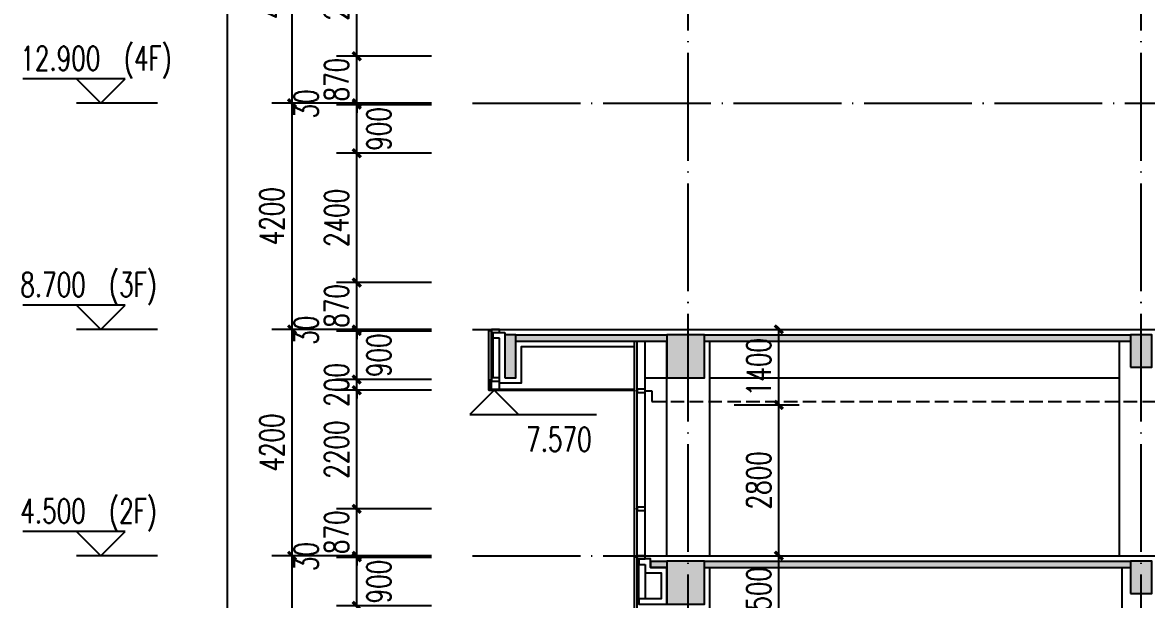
# Model space of a CAD drawing. Extents: x -781494 to 378714, y -27129 to 259749.
# Drawn here: x 26353 to 47203, y 5830 to 16539 of the extents above; entities that cross this region are included whole.
import ezdxf

# ---------------------------------------------------------------- set-up
doc = ezdxf.new("R2010")
doc.units = 0
doc.header["$LTSCALE"] = 1000
doc.header["$MEASUREMENT"] = 0
doc.linetypes.add('104-6 轴网$0$DOTE', pattern=[2.42, 2, -0.2, 0.02, -0.2])
doc.linetypes.add('DASH', pattern=[0.35, 0.25, -0.1])
for name, color, linetype in [('01-标注_尺寸', 124, 'Continuous'), ('01-标注_标高', 200, 'Continuous'), ('02-TEXT_标注', 130, 'Continuous'), ('05-填充_天正', 26, 'Continuous'), ('104-6 轴网$0$A_AXIS-轴线', 36, '104-6 轴网$0$DOTE'), ('A-C_窗', 140, 'Continuous'), ('A-D_龙骨', 152, 'Continuous'), ('A-SUR_保温', 222, 'Continuous'), ('A-SUR_吊顶', 40, 'Continuous'), ('A-SUR_面层', 191, 'Continuous'), ('A-TECH_结构', 21, 'Continuous'), ('A-金属背板', 30, 'Continuous'), ('A_STR-砼墙', 51, 'Continuous'), ('A_STR-砼柱', 51, 'Continuous'), ('D_铝板', 181, 'Continuous'), ('DIM_ELEV', 3, 'Continuous'), ('PUB_DIM', 3, 'Continuous'), ('PUB_HATCH', 8, 'Continuous'), ('PUB_TEXT', 7, 'Continuous')]:
    doc.layers.add(name, color=color, linetype=linetype)
doc.styles.add('_TCH_DIM', font='SIMPLEX', dxfattribs={"bigfont": 'GBCBIG'})
doc.styles.add('_TCH_DIM_T3', font='SIMPLEX', dxfattribs={"width": 0.705882, "bigfont": 'GBCBIG'})
doc.dimstyles.new('_TCH_ARCH&&150', dxfattribs={"dimtxt": 446.25, "dimasz": 150, "dimexe": 375, "dimexo": 450, "dimgap": 150, "dimtad": 1, "dimdec": 0, "dimzin": 0, "dimdsep": 46, "dimtxsty": '_TCH_DIM_T3', "dimblk": 'ARCHTICK', "dimcen": 0.09, "dimclrt": 7, "dimazin": 2, "dimtfac": 1, "dimtdec": 0, "dimtix": 1, "dimtmove": 2, "dimatfit": 3, "dimfxl": 0, "dimtolj": 1, "dimtzin": 0, "dimarcsym": 0})

# ---------------------------------------------------------------- blocks, each defined once
blk = doc.blocks.new('kyuhtr')
at = {"const_width": 20}
blk.add_lwpolyline([(50, 0), (0, 0)], dxfattribs=at)
blk.add_lwpolyline([(50, -30), (200, -30), (200, 30), (50, 30)], close=True)
blk = doc.blocks.new('_ArchTick')
at = {"color": 0, "linetype": 'ByBlock', "const_width": 0.4}
blk.add_lwpolyline([(-0.5, -0.5), (0.5, 0.5)], dxfattribs=at)
blk = doc.blocks.new('*D304')
at = {"layer": 'Defpoints', "color": 0, "transparency": 16777216}
for p in [(12391, 29919), (14228, 29919), (14228, 25719)]:
    blk.add_point(p, dxfattribs=at)
at = {"layer": 'PUB_DIM', "color": 0, "lineweight": -2, "transparency": 16777216}
for p, q in [((13778, 29919), (12016, 29919)), ((12391, 25719), (12391, 29919)), ((13778, 25719), (12016, 25719))]:
    blk.add_line(p, q, dxfattribs=at)
at = {"layer": 'PUB_DIM', "color": 0, "lineweight": -2, "transparency": 16777216, "xscale": 150, "yscale": 150, "zscale": 150}
for p, rotation in [((12391, 29919), 90), ((12391, 25719), 270)]:
    blk.add_blockref('_ArchTick', p, dxfattribs=dict(at, rotation=rotation))
at = {"layer": 'PUB_DIM', "color": 7, "transparency": 16777216, "insert": (12017, 27819), "char_height": 446.2, "attachment_point": 5, "rotation": 90, "style": '_TCH_DIM_T3'}
blk.add_mtext('\\A1;4200', dxfattribs=at)
blk = doc.blocks.new('*D305')
at = {"layer": 'Defpoints', "color": 0, "transparency": 16777216}
for p in [(12391, 25719), (14228, 25719), (14228, 21519)]:
    blk.add_point(p, dxfattribs=at)
at = {"layer": 'PUB_DIM', "color": 0, "lineweight": -2, "transparency": 16777216}
for p, q in [((13778, 25719), (12016, 25719)), ((12391, 21519), (12391, 25719)), ((13778, 21519), (12016, 21519))]:
    blk.add_line(p, q, dxfattribs=at)
at = {"layer": 'PUB_DIM', "color": 0, "lineweight": -2, "transparency": 16777216, "xscale": 150, "yscale": 150, "zscale": 150}
for p, rotation in [((12391, 25719), 90), ((12391, 21519), 270)]:
    blk.add_blockref('_ArchTick', p, dxfattribs=dict(at, rotation=rotation))
at = {"layer": 'PUB_DIM', "color": 7, "transparency": 16777216, "insert": (12017, 23619), "char_height": 446.2, "attachment_point": 5, "rotation": 90, "style": '_TCH_DIM_T3'}
blk.add_mtext('\\A1;4200', dxfattribs=at)
blk = doc.blocks.new('*D306')
at = {"layer": 'Defpoints', "color": 0, "transparency": 16777216}
for p in [(12391, 21519), (14228, 21519), (14228, 17319)]:
    blk.add_point(p, dxfattribs=at)
at = {"layer": 'PUB_DIM', "color": 0, "lineweight": -2, "transparency": 16777216}
for p, q in [((13778, 21519), (12016, 21519)), ((12391, 17319), (12391, 21519)), ((13778, 17319), (12016, 17319))]:
    blk.add_line(p, q, dxfattribs=at)
at = {"layer": 'PUB_DIM', "color": 0, "lineweight": -2, "transparency": 16777216, "xscale": 150, "yscale": 150, "zscale": 150}
for p, rotation in [((12391, 21519), 90), ((12391, 17319), 270)]:
    blk.add_blockref('_ArchTick', p, dxfattribs=dict(at, rotation=rotation))
at = {"layer": 'PUB_DIM', "color": 7, "transparency": 16777216, "insert": (12017, 19419), "char_height": 446.2, "attachment_point": 5, "rotation": 90, "style": '_TCH_DIM_T3'}
blk.add_mtext('\\A1;4200', dxfattribs=at)
blk = doc.blocks.new('*D307')
at = {"layer": 'Defpoints', "color": 0, "transparency": 16777216}
for p in [(12391, 17319), (14228, 17319), (14228, 12819)]:
    blk.add_point(p, dxfattribs=at)
at = {"layer": 'PUB_DIM', "color": 0, "lineweight": -2, "transparency": 16777216}
for p, q in [((13778, 17319), (12016, 17319)), ((12391, 12819), (12391, 17319)), ((13778, 12819), (12016, 12819))]:
    blk.add_line(p, q, dxfattribs=at)
at = {"layer": 'PUB_DIM', "color": 0, "lineweight": -2, "transparency": 16777216, "xscale": 150, "yscale": 150, "zscale": 150}
for p, rotation in [((12391, 17319), 90), ((12391, 12819), 270)]:
    blk.add_blockref('_ArchTick', p, dxfattribs=dict(at, rotation=rotation))
at = {"layer": 'PUB_DIM', "color": 7, "transparency": 16777216, "insert": (12017, 15069), "char_height": 446.2, "attachment_point": 5, "rotation": 90, "style": '_TCH_DIM_T3'}
blk.add_mtext('\\A1;4500', dxfattribs=at)
blk = doc.blocks.new('*D311')
at = {"layer": 'Defpoints', "color": 0, "transparency": 16777216}
for p in [(11191, 57619), (15690, 57619), (15690, 2869)]:
    blk.add_point(p, dxfattribs=at)
at = {"layer": 'PUB_DIM', "color": 0, "lineweight": -2, "transparency": 16777216}
for p, q in [((15240, 57619), (10816, 57619)), ((11191, 2869), (11191, 57619)), ((15240, 2869), (10816, 2869))]:
    blk.add_line(p, q, dxfattribs=at)
at = {"layer": 'PUB_DIM', "color": 0, "lineweight": -2, "transparency": 16777216, "xscale": 150, "yscale": 150, "zscale": 150}
for p, rotation in [((11191, 57619), 90), ((11191, 2869), 270)]:
    blk.add_blockref('_ArchTick', p, dxfattribs=dict(at, rotation=rotation))
at = {"layer": 'PUB_DIM', "color": 7, "transparency": 16777216, "insert": (10817, 30244), "char_height": 446.2, "attachment_point": 5, "rotation": 90, "style": '_TCH_DIM_T3'}
blk.add_mtext('\\A1;54750', dxfattribs=at)
blk = doc.blocks.new('*D343')
at = {"layer": 'Defpoints', "color": 0, "transparency": 16777216}
for p in [(13591, 28989), (15428, 28989), (15428, 26589)]:
    blk.add_point(p, dxfattribs=at)
at = {"layer": 'PUB_DIM', "color": 0, "lineweight": -2, "transparency": 16777216}
for p, q in [((14978, 28989), (13216, 28989)), ((13591, 26589), (13591, 28989)), ((14978, 26589), (13216, 26589))]:
    blk.add_line(p, q, dxfattribs=at)
at = {"layer": 'PUB_DIM', "color": 0, "lineweight": -2, "transparency": 16777216, "xscale": 150, "yscale": 150, "zscale": 150}
for p, rotation in [((13591, 28989), 90), ((13591, 26589), 270)]:
    blk.add_blockref('_ArchTick', p, dxfattribs=dict(at, rotation=rotation))
at = {"layer": 'PUB_DIM', "color": 7, "transparency": 16777216, "insert": (13217, 27789), "char_height": 446.2, "attachment_point": 5, "rotation": 90, "style": '_TCH_DIM_T3'}
blk.add_mtext('\\A1;2400', dxfattribs=at)
blk = doc.blocks.new('*D344')
at = {"layer": 'Defpoints', "color": 0, "transparency": 16777216}
for p in [(13591, 26589), (15428, 26589), (15428, 25719)]:
    blk.add_point(p, dxfattribs=at)
at = {"layer": 'PUB_DIM', "color": 0, "lineweight": -2, "transparency": 16777216}
for p, q in [((13591, 26589), (13591, 26739)), ((14978, 26589), (13216, 26589)), ((13591, 25719), (13591, 26589)), ((14978, 25719), (13216, 25719)), ((13591, 25719), (13591, 25569))]:
    blk.add_line(p, q, dxfattribs=at)
at = {"layer": 'PUB_DIM', "color": 0, "lineweight": -2, "transparency": 16777216, "xscale": 150, "yscale": 150, "zscale": 150}
for p, rotation in [((13591, 26589), 270), ((13591, 25719), 90)]:
    blk.add_blockref('_ArchTick', p, dxfattribs=dict(at, rotation=rotation))
at = {"layer": 'PUB_DIM', "color": 7, "transparency": 16777216, "insert": (13217, 26154), "char_height": 446.2, "attachment_point": 5, "rotation": 90, "style": '_TCH_DIM_T3'}
blk.add_mtext('\\A1;870', dxfattribs=at)
blk = doc.blocks.new('*D345')
at = {"layer": 'Defpoints', "color": 0, "transparency": 16777216}
for p in [(13591, 25719), (15428, 25719), (15428, 25689)]:
    blk.add_point(p, dxfattribs=at)
at = {"layer": 'PUB_DIM', "color": 0, "lineweight": -2, "transparency": 16777216}
for p, q in [((13591, 25719), (13591, 25869)), ((14978, 25719), (13216, 25719)), ((14978, 25689), (13216, 25689)), ((13591, 25689), (13591, 25719)), ((13591, 25689), (13591, 25539))]:
    blk.add_line(p, q, dxfattribs=at)
at = {"layer": 'PUB_DIM', "color": 0, "lineweight": -2, "transparency": 16777216, "xscale": 150, "yscale": 150, "zscale": 150}
for p, rotation in [((13591, 25719), 270), ((13591, 25689), 90)]:
    blk.add_blockref('_ArchTick', p, dxfattribs=dict(at, rotation=rotation))
at = {"layer": 'PUB_DIM', "color": 7, "transparency": 16777216, "insert": (12653, 25704), "char_height": 446.2, "attachment_point": 5, "rotation": 90, "style": '_TCH_DIM_T3'}
blk.add_mtext('\\A1;30', dxfattribs=at)
blk = doc.blocks.new('*D346')
at = {"layer": 'Defpoints', "color": 0, "transparency": 16777216}
for p in [(13591, 25689), (15428, 25689), (15428, 24789)]:
    blk.add_point(p, dxfattribs=at)
at = {"layer": 'PUB_DIM', "color": 0, "lineweight": -2, "transparency": 16777216}
for p, q in [((14978, 25689), (13216, 25689)), ((13591, 24789), (13591, 25689)), ((14978, 24789), (13216, 24789))]:
    blk.add_line(p, q, dxfattribs=at)
at = {"layer": 'PUB_DIM', "color": 0, "lineweight": -2, "transparency": 16777216, "xscale": 150, "yscale": 150, "zscale": 150}
for p, rotation in [((13591, 25689), 90), ((13591, 24789), 270)]:
    blk.add_blockref('_ArchTick', p, dxfattribs=dict(at, rotation=rotation))
at = {"layer": 'PUB_DIM', "color": 7, "transparency": 16777216, "insert": (14003, 25239), "char_height": 446.2, "attachment_point": 5, "rotation": 90, "style": '_TCH_DIM_T3'}
blk.add_mtext('\\A1;900', dxfattribs=at)
blk = doc.blocks.new('*D347')
at = {"layer": 'Defpoints', "color": 0, "transparency": 16777216}
for p in [(13591, 24789), (15428, 24789), (15428, 22389)]:
    blk.add_point(p, dxfattribs=at)
at = {"layer": 'PUB_DIM', "color": 0, "lineweight": -2, "transparency": 16777216}
for p, q in [((14978, 24789), (13216, 24789)), ((13591, 22389), (13591, 24789)), ((14978, 22389), (13216, 22389))]:
    blk.add_line(p, q, dxfattribs=at)
at = {"layer": 'PUB_DIM', "color": 0, "lineweight": -2, "transparency": 16777216, "xscale": 150, "yscale": 150, "zscale": 150}
for p, rotation in [((13591, 24789), 90), ((13591, 22389), 270)]:
    blk.add_blockref('_ArchTick', p, dxfattribs=dict(at, rotation=rotation))
at = {"layer": 'PUB_DIM', "color": 7, "transparency": 16777216, "insert": (13217, 23589), "char_height": 446.2, "attachment_point": 5, "rotation": 90, "style": '_TCH_DIM_T3'}
blk.add_mtext('\\A1;2400', dxfattribs=at)
blk = doc.blocks.new('*D348')
at = {"layer": 'Defpoints', "color": 0, "transparency": 16777216}
for p in [(13591, 22389), (15428, 22389), (15428, 21519)]:
    blk.add_point(p, dxfattribs=at)
at = {"layer": 'PUB_DIM', "color": 0, "lineweight": -2, "transparency": 16777216}
for p, q in [((13591, 22389), (13591, 22539)), ((14978, 22389), (13216, 22389)), ((13591, 21519), (13591, 22389)), ((14978, 21519), (13216, 21519)), ((13591, 21519), (13591, 21369))]:
    blk.add_line(p, q, dxfattribs=at)
at = {"layer": 'PUB_DIM', "color": 0, "lineweight": -2, "transparency": 16777216, "xscale": 150, "yscale": 150, "zscale": 150}
for p, rotation in [((13591, 22389), 270), ((13591, 21519), 90)]:
    blk.add_blockref('_ArchTick', p, dxfattribs=dict(at, rotation=rotation))
at = {"layer": 'PUB_DIM', "color": 7, "transparency": 16777216, "insert": (13217, 21954), "char_height": 446.2, "attachment_point": 5, "rotation": 90, "style": '_TCH_DIM_T3'}
blk.add_mtext('\\A1;870', dxfattribs=at)
blk = doc.blocks.new('*D349')
at = {"layer": 'Defpoints', "color": 0, "transparency": 16777216}
for p in [(13591, 21519), (15428, 21519), (15428, 21489)]:
    blk.add_point(p, dxfattribs=at)
at = {"layer": 'PUB_DIM', "color": 0, "lineweight": -2, "transparency": 16777216}
for p, q in [((14978, 21519), (13216, 21519)), ((14978, 21489), (13216, 21489)), ((13591, 21519), (13591, 21669)), ((13591, 21489), (13591, 21519)), ((13591, 21489), (13591, 21339))]:
    blk.add_line(p, q, dxfattribs=at)
at = {"layer": 'PUB_DIM', "color": 0, "lineweight": -2, "transparency": 16777216, "xscale": 150, "yscale": 150, "zscale": 150}
for p, rotation in [((13591, 21519), 270), ((13591, 21489), 90)]:
    blk.add_blockref('_ArchTick', p, dxfattribs=dict(at, rotation=rotation))
at = {"layer": 'PUB_DIM', "color": 7, "transparency": 16777216, "insert": (12653, 21504), "char_height": 446.2, "attachment_point": 5, "rotation": 90, "style": '_TCH_DIM_T3'}
blk.add_mtext('\\A1;30', dxfattribs=at)
blk = doc.blocks.new('*D350')
at = {"layer": 'Defpoints', "color": 0, "transparency": 16777216}
for p in [(13591, 21489), (15428, 21489), (15428, 20589)]:
    blk.add_point(p, dxfattribs=at)
at = {"layer": 'PUB_DIM', "color": 0, "lineweight": -2, "transparency": 16777216}
for p, q in [((14978, 21489), (13216, 21489)), ((13591, 20589), (13591, 21489)), ((14978, 20589), (13216, 20589))]:
    blk.add_line(p, q, dxfattribs=at)
at = {"layer": 'PUB_DIM', "color": 0, "lineweight": -2, "transparency": 16777216, "xscale": 150, "yscale": 150, "zscale": 150}
for p, rotation in [((13591, 21489), 90), ((13591, 20589), 270)]:
    blk.add_blockref('_ArchTick', p, dxfattribs=dict(at, rotation=rotation))
at = {"layer": 'PUB_DIM', "color": 7, "transparency": 16777216, "insert": (14003, 21039), "char_height": 446.2, "attachment_point": 5, "rotation": 90, "style": '_TCH_DIM_T3'}
blk.add_mtext('\\A1;900', dxfattribs=at)
blk = doc.blocks.new('*D351')
at = {"layer": 'Defpoints', "color": 0, "transparency": 16777216}
for p in [(13591, 20589), (15428, 20589), (15428, 20389)]:
    blk.add_point(p, dxfattribs=at)
at = {"layer": 'PUB_DIM', "color": 0, "lineweight": -2, "transparency": 16777216}
for p, q in [((13591, 20589), (13591, 20739)), ((14978, 20589), (13216, 20589)), ((13591, 20389), (13591, 20589)), ((14978, 20389), (13216, 20389)), ((13591, 20389), (13591, 20239))]:
    blk.add_line(p, q, dxfattribs=at)
at = {"layer": 'PUB_DIM', "color": 0, "lineweight": -2, "transparency": 16777216, "xscale": 150, "yscale": 150, "zscale": 150}
for p, rotation in [((13591, 20589), 270), ((13591, 20389), 90)]:
    blk.add_blockref('_ArchTick', p, dxfattribs=dict(at, rotation=rotation))
at = {"layer": 'PUB_DIM', "color": 7, "transparency": 16777216, "insert": (13217, 20489), "char_height": 446.2, "attachment_point": 5, "rotation": 90, "style": '_TCH_DIM_T3'}
blk.add_mtext('\\A1;200', dxfattribs=at)
blk = doc.blocks.new('*D352')
at = {"layer": 'Defpoints', "color": 0, "transparency": 16777216}
for p in [(13591, 20389), (15428, 20389), (15428, 18189)]:
    blk.add_point(p, dxfattribs=at)
at = {"layer": 'PUB_DIM', "color": 0, "lineweight": -2, "transparency": 16777216}
for p, q in [((14978, 20389), (13216, 20389)), ((13591, 18189), (13591, 20389)), ((14978, 18189), (13216, 18189))]:
    blk.add_line(p, q, dxfattribs=at)
at = {"layer": 'PUB_DIM', "color": 0, "lineweight": -2, "transparency": 16777216, "xscale": 150, "yscale": 150, "zscale": 150}
for p, rotation in [((13591, 20389), 90), ((13591, 18189), 270)]:
    blk.add_blockref('_ArchTick', p, dxfattribs=dict(at, rotation=rotation))
at = {"layer": 'PUB_DIM', "color": 7, "transparency": 16777216, "insert": (13217, 19289), "char_height": 446.2, "attachment_point": 5, "rotation": 90, "style": '_TCH_DIM_T3'}
blk.add_mtext('\\A1;2200', dxfattribs=at)
blk = doc.blocks.new('*D353')
at = {"layer": 'Defpoints', "color": 0, "transparency": 16777216}
for p in [(13591, 18189), (15428, 18189), (15428, 17319)]:
    blk.add_point(p, dxfattribs=at)
at = {"layer": 'PUB_DIM', "color": 0, "lineweight": -2, "transparency": 16777216}
for p, q in [((14978, 18189), (13216, 18189)), ((13591, 18189), (13591, 18339)), ((13591, 17319), (13591, 18189)), ((14978, 17319), (13216, 17319)), ((13591, 17319), (13591, 17169))]:
    blk.add_line(p, q, dxfattribs=at)
at = {"layer": 'PUB_DIM', "color": 0, "lineweight": -2, "transparency": 16777216, "xscale": 150, "yscale": 150, "zscale": 150}
for p, rotation in [((13591, 18189), 270), ((13591, 17319), 90)]:
    blk.add_blockref('_ArchTick', p, dxfattribs=dict(at, rotation=rotation))
at = {"layer": 'PUB_DIM', "color": 7, "transparency": 16777216, "insert": (13217, 17754), "char_height": 446.2, "attachment_point": 5, "rotation": 90, "style": '_TCH_DIM_T3'}
blk.add_mtext('\\A1;870', dxfattribs=at)
blk = doc.blocks.new('*D354')
at = {"layer": 'Defpoints', "color": 0, "transparency": 16777216}
for p in [(13591, 17319), (15428, 17319), (15428, 17289)]:
    blk.add_point(p, dxfattribs=at)
at = {"layer": 'PUB_DIM', "color": 0, "lineweight": -2, "transparency": 16777216}
for p, q in [((14978, 17319), (13216, 17319)), ((13591, 17319), (13591, 17469)), ((13591, 17289), (13591, 17319)), ((14978, 17289), (13216, 17289)), ((13591, 17289), (13591, 17139))]:
    blk.add_line(p, q, dxfattribs=at)
at = {"layer": 'PUB_DIM', "color": 0, "lineweight": -2, "transparency": 16777216, "xscale": 150, "yscale": 150, "zscale": 150}
for p, rotation in [((13591, 17319), 270), ((13591, 17289), 90)]:
    blk.add_blockref('_ArchTick', p, dxfattribs=dict(at, rotation=rotation))
at = {"layer": 'PUB_DIM', "color": 7, "transparency": 16777216, "insert": (12653, 17304), "char_height": 446.2, "attachment_point": 5, "rotation": 90, "style": '_TCH_DIM_T3'}
blk.add_mtext('\\A1;30', dxfattribs=at)
blk = doc.blocks.new('*D355')
at = {"layer": 'Defpoints', "color": 0, "transparency": 16777216}
for p in [(13591, 17289), (15428, 17289), (15428, 16389)]:
    blk.add_point(p, dxfattribs=at)
at = {"layer": 'PUB_DIM', "color": 0, "lineweight": -2, "transparency": 16777216}
for p, q in [((14978, 17289), (13216, 17289)), ((13591, 16389), (13591, 17289)), ((14978, 16389), (13216, 16389))]:
    blk.add_line(p, q, dxfattribs=at)
at = {"layer": 'PUB_DIM', "color": 0, "lineweight": -2, "transparency": 16777216, "xscale": 150, "yscale": 150, "zscale": 150}
for p, rotation in [((13591, 17289), 90), ((13591, 16389), 270)]:
    blk.add_blockref('_ArchTick', p, dxfattribs=dict(at, rotation=rotation))
at = {"layer": 'PUB_DIM', "color": 7, "transparency": 16777216, "insert": (14003, 16839), "char_height": 446.2, "attachment_point": 5, "rotation": 90, "style": '_TCH_DIM_T3'}
blk.add_mtext('\\A1;900', dxfattribs=at)
blk = doc.blocks.new('*D451')
at = {"layer": '01-标注_尺寸', "color": 0, "lineweight": -2, "transparency": 16777216}
for p, q in [((-602, 700), (602, 700)), ((227, -2100), (227, 700)), ((-602, -2100), (602, -2100))]:
    blk.add_line(p, q, dxfattribs=at)
at = {"layer": 'Defpoints', "color": 0, "transparency": 16777216}
for p in [(-1052, 700), (227, 700), (-1052, -2100)]:
    blk.add_point(p, dxfattribs=at)
at = {"layer": '01-标注_尺寸', "color": 0, "lineweight": -2, "transparency": 16777216, "xscale": 150, "yscale": 150, "zscale": 150}
for p, rotation in [((227, 700), 90), ((227, -2100), 270)]:
    blk.add_blockref('_ArchTick', p, dxfattribs=dict(at, rotation=rotation))
at = {"layer": '01-标注_尺寸', "color": 7, "transparency": 16777216, "insert": (-146, -700), "char_height": 446.2, "attachment_point": 5, "rotation": 90, "style": '_TCH_DIM_T3'}
blk.add_mtext('\\A1;2800', dxfattribs=at)
blk = doc.blocks.new('*D452')
at = {"layer": '01-标注_尺寸', "color": 0, "lineweight": -2, "transparency": 16777216}
for p, q in [((-602, 2100), (602, 2100)), ((227, 700), (227, 2100)), ((-602, 700), (602, 700))]:
    blk.add_line(p, q, dxfattribs=at)
at = {"layer": 'Defpoints', "color": 0, "transparency": 16777216}
for p in [(-1052, 2100), (227, 2100), (-1052, 700)]:
    blk.add_point(p, dxfattribs=at)
at = {"layer": '01-标注_尺寸', "color": 0, "lineweight": -2, "transparency": 16777216, "xscale": 150, "yscale": 150, "zscale": 150}
for p, rotation in [((227, 2100), 90), ((227, 700), 270)]:
    blk.add_blockref('_ArchTick', p, dxfattribs=dict(at, rotation=rotation))
at = {"layer": '01-标注_尺寸', "color": 7, "transparency": 16777216, "insert": (-146, 1400), "char_height": 446.2, "attachment_point": 5, "rotation": 90, "style": '_TCH_DIM_T3'}
blk.add_mtext('\\A1;1400', dxfattribs=at)
blk = doc.blocks.new('_FZH')
blk.add_lwpolyline([(-0.5, -0.5), (0.5, -0.5), (0.5, 0.5), (-0.5, 0.5)], close=True)
at = {"layer": 'PUB_HATCH'}
blk.add_solid([(-0.5, -0.5), (0.5, -0.5), (-0.5, 0.5), (0.5, 0.5)], dxfattribs=at)
blk = doc.blocks.new('*D279')
at = {"layer": '01-标注_尺寸', "color": 0, "lineweight": -2, "transparency": 16777216}
for p, q in [((39553, 6643), (40758, 6643)), ((40383, 5143), (40383, 6643)), ((39553, 5143), (40758, 5143))]:
    blk.add_line(p, q, dxfattribs=at)
at = {"layer": 'Defpoints', "color": 0, "transparency": 16777216}
for p in [(39103, 6643), (40383, 6643), (39103, 5143)]:
    blk.add_point(p, dxfattribs=at)
at = {"layer": '01-标注_尺寸', "color": 0, "lineweight": -2, "transparency": 16777216, "xscale": 150, "yscale": 150, "zscale": 150}
for p, rotation in [((40383, 6643), 90), ((40383, 5143), 270)]:
    blk.add_blockref('_ArchTick', p, dxfattribs=dict(at, rotation=rotation))
at = {"layer": '01-标注_尺寸', "color": 7, "transparency": 16777216, "insert": (40010, 5893), "char_height": 446.2, "attachment_point": 5, "rotation": 90, "style": '_TCH_DIM_T3'}
blk.add_mtext('\\A1;1500', dxfattribs=at)
blk = doc.blocks.new('biaozhupou')
at = {"layer": 'DIM_ELEV'}
for p, q in [((9294.5, 26168.6), (7395.5, 26168.6)), ((8844.5, 25718.6), (8394.5, 26168.6)), ((8844.5, 25718.6), (9294.5, 26168.6)), ((9894.5, 25718.6), (8394.5, 25718.6)), ((9294.5, 21968.6), (7395.5, 21968.6)), ((8844.5, 21518.6), (8394.5, 21968.6)), ((8844.5, 21518.6), (9294.5, 21968.6)), ((9894.5, 21518.6), (8394.5, 21518.6)), ((9294.5, 17768.6), (7395.5, 17768.6)), ((8844.5, 17318.6), (8394.5, 17768.6)), ((8844.5, 17318.6), (9294.5, 17768.6)), ((9894.5, 17318.6), (8394.5, 17318.6))]:
    blk.add_line(p, q, dxfattribs=at)
at = {"layer": 'PUB_TEXT', "style": '_TCH_DIM', "width": 0.705882}
for s, p in [('12.900', (7350.5, 26326.1)), ('(4F)', (9270.5, 26326.1)), ('8.700', (7350.5, 22126.1)), ('(3F)', (8994.5, 22126.1)), ('4.500', (7350.5, 17926.1)), ('(2F)', (8994.5, 17926.1))]:
    blk.add_text(s, height=446.25, dxfattribs=at).set_placement(p)
at = {"layer": 'PUB_DIM'}
for p1, p2, distance, picture, middle in [((15689.9, 2868.6), (15689.9, 57618.6), 4499.3, '*D311', (10817.4, 30243.6)), ((14227.7, 25718.6), (14227.7, 29918.6), 1837.2, '*D304', (12017.4, 27818.6)), ((15427.7, 26588.6), (15427.7, 28988.6), 1837.2, '*D343', (13217.4, 27788.6)), ((15427.7, 25718.6), (15427.7, 26588.6), 1837.2, '*D344', (13217.4, 26153.6)), ((14227.7, 21518.6), (14227.7, 25718.6), 1837.2, '*D305', (12017.4, 23618.6)), ((15427.7, 22388.6), (15427.7, 24788.6), 1837.2, '*D347', (13217.4, 23588.6)), ((15427.7, 21518.6), (15427.7, 22388.6), 1837.2, '*D348', (13217.4, 21953.6)), ((14227.7, 17318.6), (14227.7, 21518.6), 1837.2, '*D306', (12017.4, 19418.6)), ((15427.7, 20388.6), (15427.7, 20588.6), 1837.2, '*D351', (13217.4, 20488.6)), ((15427.7, 18188.6), (15427.7, 20388.6), 1837.2, '*D352', (13217.4, 19288.6)), ((15427.7, 17318.6), (15427.7, 18188.6), 1837.2, '*D353', (13217.4, 17753.6)), ((14227.7, 12818.6), (14227.7, 17318.6), 1837.2, '*D307', (12017.4, 15068.6))]:
    dim = blk.add_aligned_dim(p1=p1, p2=p2, distance=distance, dimstyle='_TCH_ARCH&&150', dxfattribs=at)
    dim.commit()
    dim.dimension.update_dxf_attribs({"geometry": picture, "text_midpoint": middle})
for base, p1, p2, picture, middle in [((13590.5, 25718.6), (15427.7, 25688.6), (15427.7, 25718.6), '*D345', (12653, 25703.6)), ((13590.5, 25688.6), (15427.7, 24788.6), (15427.7, 25688.6), '*D346', (14003, 25238.6)), ((13590.5, 21518.6), (15427.7, 21488.6), (15427.7, 21518.6), '*D349', (12653, 21503.6)), ((13590.5, 21488.6), (15427.7, 20588.6), (15427.7, 21488.6), '*D350', (14003, 21038.6)), ((13590.5, 17318.6), (15427.7, 17288.6), (15427.7, 17318.6), '*D354', (12653, 17303.6)), ((13590.5, 17288.6), (15427.7, 16388.6), (15427.7, 17288.6), '*D355', (14003, 16838.6))]:
    dim = blk.add_linear_dim(base=base, p1=p1, p2=p2, angle=90, dimstyle='_TCH_ARCH&&150', dxfattribs=at)
    dim.commit()
    dim.dimension.update_dxf_attribs({"geometry": picture, "text_midpoint": middle, "dimtype": 161})
blk = doc.blocks.new('*U98')
at = {"layer": '01-标注_尺寸'}
for p1, p2, picture, middle in [((-1052.2, 700), (-1052.2, 2100), '*D452', (-145.9, 1400)), ((-1052.2, -2100), (-1052.2, 700), '*D451', (-145.9, -700))]:
    dim = blk.add_aligned_dim(p1=p1, p2=p2, distance=-1279.4, dimstyle='_TCH_ARCH&&150', dxfattribs=at)
    dim.commit()
    dim.dimension.update_dxf_attribs({"geometry": picture, "text_midpoint": middle})
blk = doc.blocks.new('*U99')
at = {"color": 0, "linetype": 'ByBlock', "lineweight": -2, "transparency": 16777216}
blk.add_blockref('*U98', (0, 0), dxfattribs=at)

msp = doc.modelspace()

# ---------------------------------------------------------------- hatches: boundary and pattern name
at = {"layer": '05-填充_天正'}
for points in [[(38303.4, 10622.7), (38303.4, 10742.7), (35503.4, 10742.7), (35503.4, 10622.7)], [(46903.4, 10622.7), (46903.4, 10742.7), (39003.4, 10742.7), (39003.4, 10622.7)], [(38303.4, 6422.7), (38303.4, 6542.7), (38003.4, 6542.7), (38003.4, 6422.7)], [(46903.4, 6422.7), (46903.4, 6542.7), (39003.4, 6542.7), (39003.4, 6422.7)]]:
    msp.add_hatch(color=256, dxfattribs=at).paths.add_polyline_path(points)

# ---------------------------------------------------------------- linework, layer by layer
at = {"layer": '01-标注_标高'}
for p, q in [((35103.4, 9712.7), (34653.4, 9262.7)), ((35103.4, 9712.7), (35553.4, 9262.7)), ((34653.4, 9262.7), (37000.9, 9262.7))]:
    msp.add_line(p, q, dxfattribs=at)
at = {"layer": '104-6 轴网$0$A_AXIS-轴线'}
for points in [[(38703.4, -7807.3), (38703.4, 47119.8)], [(47103.4, -7807.3), (47103.4, 47119.8)], [(34703.4, 15042.7), (93049.4, 15042.7)], [(34703.4, 10842.7), (93049.4, 10842.7)], [(34703.4, 6642.7), (93049.4, 6642.7)]]:
    msp.add_lwpolyline(points, dxfattribs=at)
at = {"layer": 'A-C_窗'}
msp.add_line((37903.4, 6322.7), (37903.4, 5842.7), dxfattribs=at)
for points in [[(35003.4, 9712.7), (35003.4, 10842.7)], [(35053.4, 9732.7), (35053.4, 10842.7)], [(37703.4, 2142.7), (37703.4, 10622.7)], [(37753.4, 2172.7), (37753.4, 10622.7)], [(37903.4, 6642.7), (37903.4, 10622.7)], [(35203.4, 9732.7), (35203.4, 9842.7)]]:
    msp.add_lwpolyline(points, dxfattribs=at)
at = {"layer": 'A-SUR_保温'}
for p, q in [((35083.4, 10782.7), (35303.4, 10782.7)), ((35083.4, 10682.2), (35083.4, 10782.7)), ((35203.4, 10682.2), (35083.4, 10682.2)), ((35303.4, 10782.7), (35303.4, 10742.7))]:
    msp.add_line(p, q, dxfattribs=at)
for points in [[(37703.4, 10522.7), (35603.4, 10522.7), (35603.4, 9842.7), (35203.4, 9842.7), (35203.4, 10682.2)], [(37903.4, 6482.7), (37903.4, 6322.7), (38203.4, 6322.7), (38203.4, 5842.7), (37783.4, 5842.7), (37783.4, 5742.7), (38303.4, 5742.7), (38303.4, 6422.7), (38003.4, 6422.7), (38003.4, 6582.7), (37903.4, 6582.7), (37903.4, 6582.7), (37783.4, 6582.7), (37783.4, 6482.7), (37903.4, 6482.7)]]:
    msp.add_lwpolyline(points, dxfattribs=at)
at = {"layer": 'A-SUR_吊顶', "linetype": 'DASH'}
msp.add_lwpolyline([(37903.4, 9702.7), (38028.4, 9702.7), (38028.4, 9502.7), (78103.4, 9502.7)], dxfattribs=at)
at = {"layer": 'A-SUR_面层'}
for points in [[(35203.4, 10842.7), (89903.4, 10842.7)], [(37903.4, 6642.7), (65503.4, 6642.7)]]:
    msp.add_lwpolyline(points, dxfattribs=at)
at = {"layer": 'A-TECH_结构'}
for p, q in [((37903.4, 9942.7), (38303.4, 9942.7)), ((39103.4, 9942.7), (46703.4, 9942.7))]:
    msp.add_line(p, q, dxfattribs=at)
for points in [[(38303.4, 6642.7), (38303.4, 10622.7)], [(39103.4, 6642.7), (39103.4, 10622.7)], [(46703.4, 6642.7), (46703.4, 10622.7)], [(39103.4, 2142.7), (39103.4, 6422.7)], [(46753.4, 2142.7), (46753.4, 6422.7)]]:
    msp.add_lwpolyline(points, dxfattribs=at)
at = {"layer": 'A-金属背板'}
for p, q in [((35083.4, 9942.7), (35083.4, 10782.7)), ((37783.4, 5742.7), (37783.4, 6582.7))]:
    msp.add_line(p, q, dxfattribs=at)
at = {"layer": 'A_STR-砼墙'}
for p, q in [((35503.4, 10742.7), (38303.4, 10742.7)), ((39003.4, 10742.7), (46903.4, 10742.7)), ((35503.4, 10622.7), (38303.4, 10622.7)), ((39003.4, 10622.7), (46903.4, 10622.7)), ((38003.4, 6542.7), (38303.4, 6542.7)), ((38003.4, 6542.7), (38003.4, 6422.7)), ((39003.4, 6542.7), (46903.4, 6542.7)), ((38003.4, 6422.7), (38303.4, 6422.7)), ((39003.4, 6422.7), (46903.4, 6422.7))]:
    msp.add_line(p, q, dxfattribs=at)
at = {"layer": 'D_铝板'}
for points in [[(35003.4, 9912.7), (35003.4, 9712.7), (37703.4, 9712.7)], [(35023.4, 9912.7), (35023.4, 9732.7), (37703.4, 9732.7)]]:
    msp.add_lwpolyline(points, dxfattribs=at)

# ---------------------------------------------------------------- block references
for name, p in [('biaozhupou', (18962.3, -10675.9)), ('biaozhupou', (18962.3, -10675.9)), ('*U99', (40155.6, 8742.7))]:
    msp.add_blockref(name, p)
at = {"layer": 'A-D_龙骨'}
for p in [(35003.4, 10812.7), (35003.4, 9912.7), (37703.4, 9702.7), (37703.4, 7512.7), (37703.4, 6612.7)]:
    msp.add_blockref('kyuhtr', p, dxfattribs=at)
at = {"layer": 'A_STR-砼柱'}
for p, xscale, yscale, zscale in [((35403.4, 10342.7), 200, 800, 800), ((38653.4, 10342.7), 700, 800, 800), ((47103.4, 10442.7), 400, 600, 600), ((38653.4, 6142.7), 700, 800, 800), ((47103.4, 6242.7), 400, 600, 600)]:
    msp.add_blockref('_FZH', p, dxfattribs=dict(at, xscale=xscale, yscale=yscale, zscale=zscale))

# ---------------------------------------------------------------- texts
at = {"layer": '02-TEXT_标注', "style": '_TCH_DIM', "width": 0.705882}
msp.add_text('7.570', height=446.25, dxfattribs=at).set_placement((35695.9, 8580.2))

# ---------------------------------------------------------------- dimensions: what is measured, and where the dimension line sits
at = {"layer": '01-标注_尺寸'}
dim = msp.add_aligned_dim(p1=(39103.4, 5142.7), p2=(39103.4, 6642.7), distance=-1279.4, dimstyle='_TCH_ARCH&&150', dxfattribs=at)
dim.commit()
dim.dimension.update_dxf_attribs({"geometry": '*D279', "text_midpoint": (40009.7, 5892.7)})

doc.saveas('drawing.dxf')
